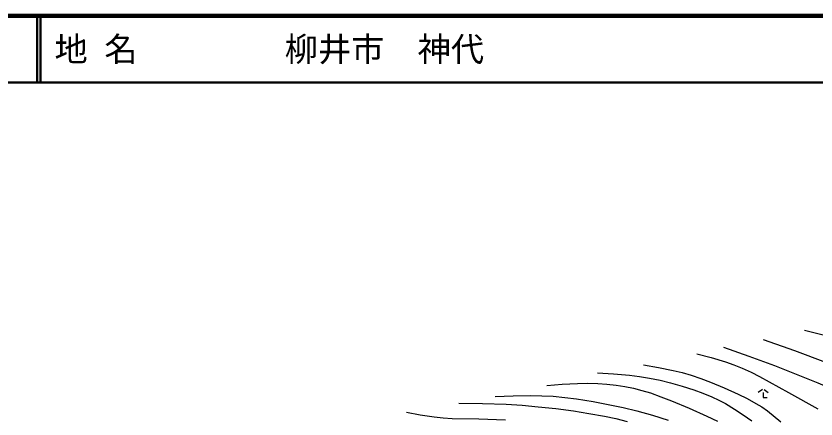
# Model space of a CAD drawing. Units: millimetres, scale not verified. Extents: x 40000 to 680000, y 20000 to 380000.
# Drawn here: x 364586 to 484975, y 319341 to 380000 of the extents above; entities that cross this region are included whole.
import ezdxf
from ezdxf.enums import TextEntityAlignment as Align

# ---------------------------------------------------------------- set-up
doc = ezdxf.new("R2010")
doc.units = ezdxf.units.MM
doc.header["$LTSCALE"] = 1000
for name, color, linetype, lineweight in [('M-BGD', 7, 'Continuous', 25), ('M-TTL', 2, 'Continuous', 140), ('M-TTL-LINE', 7, 'Continuous', 50)]:
    doc.layers.add(name, color=color, linetype=linetype, lineweight=lineweight)
doc.layers.add('M-TTL-TXT', color=7, linetype='Continuous')
doc.styles.add('ＭＳ ゴシック', font='')
doc.styles.get('ＭＳ ゴシック').set_extended_font_data('MS Gothic')

msp = doc.modelspace()

# ---------------------------------------------------------------- linework, layer by layer
at = {"layer": 'M-BGD'}
for p, q in [((476900, 323794), (476296, 323307)), ((477192, 323794), (477796, 323307))]:
    msp.add_line(p, q, dxfattribs=at)
for points in [[(483250, 332706), (486072, 332034), (488905, 331422), (491480, 330953), (494078, 330541), (495176, 330377), (496274, 330216)], [(477025, 331317), (481718, 329636), (486413, 327920), (489649, 326694), (492854, 325416), (494374, 324772), (495873, 324071), (496894, 323532), (497905, 322930), (498511, 322517), (499082, 322054), (499460, 321676), (499791, 321262), (500087, 320777), (500333, 320256), (500620, 319479), (500871, 318676)], [(471040, 330168), (474885, 328813), (478712, 327401), (481987, 326110), (485234, 324765), (488428, 323409), (491618, 321988), (492175, 321648), (492706, 321254), (493160, 320844), (493571, 320392), (493896, 319947), (494168, 319472), (494428, 318886), (494634, 318274), (494804, 317585), (494914, 316884), (494950, 316303), (494926, 315725), (494831, 315147), (494675, 314568), (494615, 314376), (494550, 314175)], [(467066, 329162), (469205, 328577), (471332, 327933), (472613, 327487), (473881, 326980), (475196, 326375), (476487, 325715), (480859, 323305), (485235, 320895)], [(459012, 327494), (461254, 327106), (463479, 326661), (464835, 326332), (466185, 325942), (467639, 325450), (469076, 324899), (471169, 324011), (473252, 323062), (474594, 322408), (475914, 321698), (476802, 321163), (477655, 320579), (479671, 318914)], [(452108, 326289), (454517, 326141), (456927, 325932), (458422, 325744), (459920, 325495), (461505, 325166), (463089, 324775), (464845, 324278), (466584, 323724), (467951, 323231), (469304, 322679), (470358, 322194), (471381, 321657), (472714, 320845), (474022, 319977), (475333, 319076)], [(444446, 324374), (446768, 324562), (449104, 324690), (450607, 324713), (452121, 324675), (453523, 324582), (454918, 324429), (456214, 324228), (457495, 323968), (458780, 323642), (460058, 323256), (461649, 322700), (463225, 322087), (465908, 320955), (468558, 319771), (470148, 319007)], [(436689, 322746), (439383, 322845), (442083, 322883), (443741, 322850), (445405, 322757), (447166, 322588), (448931, 322357), (451442, 321954), (453948, 321491), (455981, 321067), (458010, 320582), (460364, 319910), (462720, 319175)], [(477046, 323307), (477046, 322587), (477650, 322587)], [(431231, 321741), (434790, 321677), (438345, 321554), (440759, 321406), (443180, 321197), (445824, 320905), (448472, 320553), (450804, 320189), (453125, 319767), (454857, 319405), (456572, 318984)], [(423363, 320359), (425421, 319977), (427495, 319654), (428853, 319505), (430227, 319414), (434237, 319345), (438246, 319216)]]:
    msp.add_lwpolyline(points, dxfattribs=at)
at = {"layer": 'M-TTL'}
msp.add_line((680000, 380000), (40000, 380000), dxfattribs=at)
at = {"layer": 'M-TTL-LINE'}
for p, q in [((367750, 380000), (367750, 370000)), ((368250, 380000), (368250, 370000)), ((40000, 370000), (680000, 370000))]:
    msp.add_line(p, q, dxfattribs=at)

# ---------------------------------------------------------------- texts
at = {"layer": 'M-TTL-TXT', "style": 'ＭＳ ゴシック'}
for s, p in [('地 名', (370380, 375000)), ('柳井市\u3000神代', (405024, 375000))]:
    msp.add_text(s, height=3666, dxfattribs=at).set_placement(p, align=Align.MIDDLE_LEFT)

doc.saveas('drawing.dxf')
